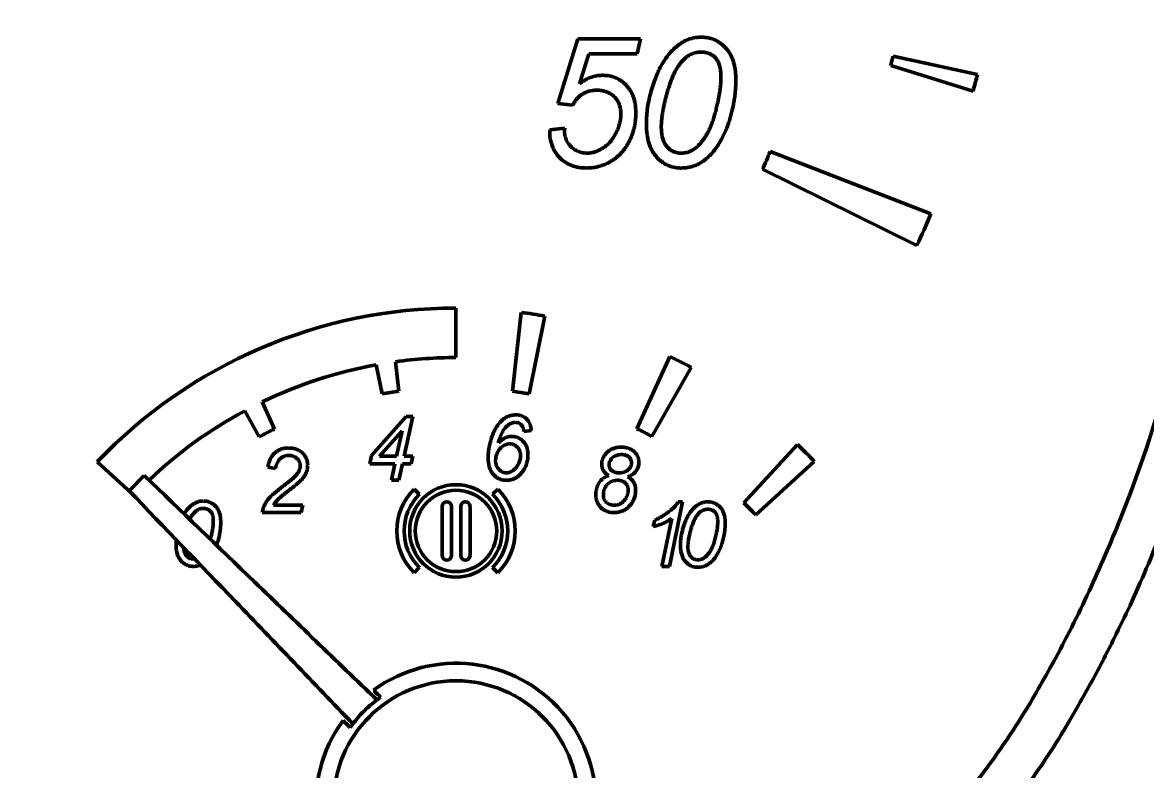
# Model space of a CAD drawing. Extents: x -188 to 653, y 38 to 632.
# Drawn here: x 182.3 to 234.5, y 434.5 to 469.2 of the extents above; entities that cross this region are included whole.
import ezdxf

# ---------------------------------------------------------------- set-up
doc = ezdxf.new("R2010")
doc.units = 0
doc.header["$LTSCALE"] = 5
doc.layers.get('Defpoints').update_dxf_attribs({"linetype": 'CONTINUOUS'})
doc.layers.add('1轮廓实线层', color=7, linetype='CONTINUOUS')
doc.layers.add('2细线层', color=3, linetype='CONTINUOUS')
doc.styles.add('PC_TEXTSTYLE', font='SIMKAI.TTF', dxfattribs={"width": 0.8})
doc.dimstyles.new('TH_GBDIM', dxfattribs={"dimtxt": 3.5, "dimasz": 2.5, "dimexe": 2, "dimexo": 0, "dimgap": 1.5, "dimtad": 1, "dimdec": 1, "dimzin": 0, "dimdsep": 46, "dimtxsty": 'PC_TEXTSTYLE', "dimcen": 2.5, "dimadec": 0, "dimazin": 0, "dimtfac": 0.714286, "dimtdec": 4, "dimtmove": 0, "dimatfit": 3, "dimfxl": 0, "dimtolj": 1, "dimtzin": 0, "dimarcsym": 0})

# ---------------------------------------------------------------- blocks, each defined once
blk = doc.blocks.new('*D14')
at = {"layer": '2细线层', "color": 0, "lineweight": -2}
for p, q in [((47.585, 600.009), (263.413, 600.009)), ((262.913, 597.509), (262.913, 408.009)), ((197.585, 405.509), (263.413, 405.509))]:
    blk.add_line(p, q, dxfattribs=at)
at = {"layer": '2细线层', "color": 0, "lineweight": 50}
for points in [[(262.496, 597.509), (263.33, 597.509), (262.913, 600.009)], [(262.496, 408.009), (263.33, 408.009), (262.913, 405.509)]]:
    blk.add_solid(points, dxfattribs=at)
at = {"layer": 'Defpoints', "color": 0, "lineweight": 50}
for p in [(47.585, 600.009), (197.585, 405.509), (262.913, 405.509)]:
    blk.add_point(p, dxfattribs=at)
at = {"layer": '2细线层', "color": 0, "insert": (259.663, 513.684), "char_height": 3.5, "attachment_point": 5, "rotation": 90}
blk.add_mtext('\\A1;194.5', dxfattribs=at)
blk = doc.blocks.new('*D15')
at = {"layer": '2细线层', "color": 0, "lineweight": -2}
for p, q in [((-154.415, 473.474), (-154.415, 388.119)), ((251.218, 470.851), (251.218, 388.119)), ((-151.915, 388.619), (248.718, 388.619))]:
    blk.add_line(p, q, dxfattribs=at)
at = {"layer": '2细线层', "color": 0, "lineweight": 50}
for points in [[(-151.915, 389.036), (-151.915, 388.203), (-154.415, 388.619)], [(248.718, 389.036), (248.718, 388.203), (251.218, 388.619)]]:
    blk.add_solid(points, dxfattribs=at)
at = {"layer": 'Defpoints', "color": 0, "lineweight": 50}
for p in [(-154.415, 473.474), (251.218, 470.851), (251.218, 388.619)]:
    blk.add_point(p, dxfattribs=at)
at = {"layer": '2细线层', "color": 0, "insert": (48.17, 391.869), "char_height": 3.5, "attachment_point": 5}
blk.add_mtext('\\A1;404', dxfattribs=at)

msp = doc.modelspace()

# ---------------------------------------------------------------- linework, layer by layer
at = {"layer": '1轮廓实线层', "lineweight": 50}
for p, q in [((207.175, 465.463), (208.102, 468.463)), ((208.102, 468.463), (211.002, 468.463)), ((211.002, 468.463), (210.859, 467.771)), ((208.609, 467.771), (208.178, 466.375)), ((210.859, 467.771), (208.609, 467.771)), ((226.656, 466.814), (222.743, 467.657)), ((222.629, 467.221), (226.454, 466.04)), ((207.873, 465.386), (207.175, 465.463)), ((206.794, 464.232), (207.491, 464.309)), ((224.493, 460.33), (217.034, 463.23)), ((216.671, 462.405), (223.849, 458.865)), ((202.439, 453.659), (202.439, 455.96)), ((205.474, 455.758), (205.058, 452.101)), ((205.831, 451.979), (206.565, 455.586)), ((198.739, 453.326), (199.014, 451.974)), ((199.788, 452.097), (199.631, 453.468)), ((212.371, 453.704), (210.845, 450.355)), ((211.542, 450), (213.355, 453.204)), ((192.627, 451.186), (193.306, 449.985)), ((194.004, 450.341), (193.431, 451.597)), ((198.515, 449.112), (200.13, 450.921)), ((200.435, 450.921), (200.033, 449.075)), ((200.13, 450.921), (200.435, 450.921)), ((199.938, 450.26), (198.88, 449.075)), ((199.68, 449.075), (199.938, 450.26)), ((205.935, 450.267), (205.594, 450.229)), ((218.295, 449.62), (215.809, 446.906)), ((198.438, 448.729), (198.515, 449.112)), ((198.88, 449.075), (199.68, 449.075)), ((200.033, 449.075), (200.438, 449.075)), ((200.438, 449.075), (200.361, 448.729)), ((185.778, 448.816), (187.371, 447.357)), ((194.052, 448.515), (193.706, 448.567)), ((199.605, 448.729), (198.438, 448.729)), ((199.438, 447.96), (199.605, 448.729)), ((199.958, 448.729), (199.79, 447.96)), ((200.361, 448.729), (199.958, 448.729)), ((216.363, 446.353), (219.077, 448.84)), ((187.256, 447.477), (187.964, 448.183)), ((199.79, 447.96), (199.438, 447.96)), ((200.737, 447.31), (200.494, 447.553)), ((204.383, 447.553), (204.14, 447.31)), ((193.962, 446.806), (195.321, 446.806)), ((195.321, 446.806), (195.249, 446.46)), ((201.8, 446.748), (201.8, 444.468)), ((202.229, 444.468), (202.229, 446.748)), ((202.662, 446.748), (202.662, 444.468)), ((203.091, 444.468), (203.091, 446.748)), ((212.965, 446.96), (212.348, 443.96)), ((212.758, 446.96), (212.965, 446.96)), ((195.249, 446.46), (193.437, 446.46)), ((211.602, 445.806), (211.67, 446.114)), ((211.996, 443.96), (212.458, 446.189)), ((200.494, 443.664), (200.737, 443.907)), ((204.14, 443.907), (204.383, 443.664)), ((212.348, 443.96), (211.996, 443.96))]:
    msp.add_line(p, q, dxfattribs=at)
for centre, radius in [((202.439, 445.608), 2.148), ((202.439, 445.608), 1.891), ((202.439, 432.96), 5.685)]:
    msp.add_circle(centre, radius, dxfattribs=at)
for centre, radius, start, end in [((182.439, 477.96), 41.6, 345.0395, 345.6605), ((182.439, 477.96), 45.6, 344.8474, 345.8526), ((182.439, 477.96), 37.6, 335.5629, 336.9371), ((182.439, 477.96), 45.6, 335.2448, 337.2552), ((202.439, 432.96), 23, 89.9985, 136.4162), ((202.439, 432.959), 23, 79.6647, 82.4151), ((202.439, 432.959), 20.7, 100.2946, 115.7941), ((202.439, 432.959), 20.7, 89.9976, 97.7941), ((202.439, 432.959), 23, 61.6647, 64.4151), ((202.439, 432.959), 19.32, 97.8865, 100.2084), ((202.439, 432.959), 19.32, 79.8865, 82.2084), ((202.439, 432.959), 20.7, 118.2946, 133.5189), ((202.439, 432.959), 19.32, 115.8865, 118.2084), ((202.439, 432.959), 19.32, 61.8865, 64.2084), ((202.439, 432.959), 23, 43.6647, 46.4151), ((202.439, 445.608), 2.75, 135, 225), ((202.439, 445.608), 2.75, 315, 45), ((202.439, 445.608), 2.406, 135, 225), ((202.439, 445.608), 2.406, 315, 45), ((202.015, 446.748), 0.215, 0, 180), ((202.877, 446.748), 0.215, 0, 180), ((202.439, 432.959), 19.32, 43.8865, 46.2084), ((202.015, 444.468), 0.215, 180, 0), ((202.877, 444.468), 0.215, 180, 0), ((202.439, 432.96), 6.5, 143.7702, 126.0705), ((202.439, 432.96), 6.045, 125.3991, 144.4416)]:
    msp.add_arc(centre, radius, start, end, dxfattribs=at)
for points, knots in [([(234.287, 497.246), (234.484, 496.777), (234.844, 495.92), (235.321, 494.748), (235.82, 493.469), (236.356, 491.957), (237.135, 489.554), (237.989, 486.494), (239.063, 481.573), (239.889, 475.328), (240.025, 467.766), (239.315, 460.227), (238.016, 454.04), (236.562, 449.195), (235.477, 446.212), (234.514, 443.868), (233.777, 442.199), (232.955, 440.502), (232.375, 439.38), (232.052, 438.757)], [0, 0, 0, 0, 0.0251574, 0.0460629, 0.0627193, 0.093142, 0.125539, 0.1879068, 0.250418, 0.3749883, 0.4993474, 0.6243661, 0.7494026, 0.8118599, 0.8748761, 0.906566, 0.9374082, 0.9652532, 1, 1, 1, 1]), ([(230.293, 439.709), (230.579, 440.255), (230.864, 440.801), (231.414, 441.901), (231.678, 442.456), (232.449, 444.127), (232.932, 445.252), (234.281, 448.668), (235.05, 450.994), (236.01, 454.558), (236.297, 455.76), (236.799, 458.164), (237.014, 459.368), (237.562, 462.987), (237.792, 465.409), (237.978, 470.273), (237.936, 472.714), (237.66, 476.391), (237.533, 477.621), (237.21, 480.056), (237.015, 481.265), (236.331, 484.866), (235.743, 487.232), (234.66, 490.728), (234.27, 491.886), (233.411, 494.18), (232.932, 495.315), (232.453, 496.449)], [0, 0, 0, 0, 0.03125, 0.03125, 0.0625, 0.0625, 0.125, 0.125, 0.25, 0.25, 0.3125, 0.3125, 0.375, 0.375, 0.5, 0.5, 0.625, 0.625, 0.6875, 0.6875, 0.75, 0.75, 0.875, 0.875, 0.9375, 0.9375, 1, 1, 1, 1]), ([(211.282, 464.517), (211.285, 464.644), (211.291, 464.898), (211.335, 465.281), (211.405, 465.667), (211.489, 465.987), (211.565, 466.239), (211.626, 466.418), (211.685, 466.59), (211.749, 466.75), (211.813, 466.901), (211.879, 467.043), (211.946, 467.174), (212.036, 467.333), (212.152, 467.514), (212.294, 467.712), (212.441, 467.882), (212.59, 468.027), (212.739, 468.151), (212.887, 468.257), (213.033, 468.346), (213.18, 468.419), (213.331, 468.474), (213.489, 468.511), (213.654, 468.537), (213.767, 468.539), (213.824, 468.54)], [0, 0, 0, 0, 0.072796, 0.146675, 0.221819, 0.298833, 0.336966, 0.37348, 0.408245, 0.441522, 0.472876, 0.502941, 0.53124, 0.558022, 0.608376, 0.654982, 0.698039, 0.737723, 0.774948, 0.809874, 0.842508, 0.873595, 0.904058, 0.934975, 0.966948, 1, 1, 1, 1]), ([(213.824, 468.54), (213.88, 468.538), (213.991, 468.535), (214.154, 468.512), (214.309, 468.472), (214.458, 468.417), (214.598, 468.343), (214.732, 468.257), (214.858, 468.153), (214.977, 468.034), (215.086, 467.901), (215.18, 467.752), (215.26, 467.588), (215.324, 467.411), (215.375, 467.22), (215.41, 467.015), (215.432, 466.796), (215.435, 466.645), (215.436, 466.568)], [0, 0, 0, 0, 0.0587448, 0.1158785, 0.1712751, 0.2263091, 0.2810407, 0.336488, 0.3933676, 0.4520421, 0.5119299, 0.5729679, 0.6359433, 0.7015735, 0.7700881, 0.8424329, 0.919078, 1, 1, 1, 1]), ([(213.829, 467.848), (213.78, 467.846), (213.682, 467.844), (213.539, 467.814), (213.4, 467.77), (213.266, 467.705), (213.134, 467.62), (213.009, 467.507), (212.886, 467.371), (212.811, 467.266), (212.773, 467.211)], [0, 0, 0, 0, 0.113865, 0.2268, 0.338478, 0.453092, 0.572233, 0.701614, 0.843457, 1, 1, 1, 1]), ([(214.744, 466.69), (214.743, 466.74), (214.742, 466.835), (214.73, 466.973), (214.709, 467.1), (214.684, 467.217), (214.647, 467.322), (214.605, 467.418), (214.553, 467.503), (214.493, 467.577), (214.428, 467.641), (214.357, 467.696), (214.281, 467.744), (214.201, 467.782), (214.115, 467.811), (214.024, 467.833), (213.928, 467.844), (213.862, 467.847), (213.829, 467.848)], [0, 0, 0, 0, 0.088053, 0.170664, 0.246787, 0.31797, 0.38383, 0.445961, 0.504754, 0.56075, 0.614899, 0.66844, 0.72086, 0.773997, 0.827634, 0.882833, 0.940531, 1, 1, 1, 1]), ([(212.773, 467.211), (212.744, 467.168), (212.686, 467.078), (212.607, 466.931), (212.529, 466.769), (212.455, 466.592), (212.383, 466.4), (212.315, 466.192), (212.247, 465.969), (212.207, 465.814), (212.186, 465.735)], [0, 0, 0, 0, 0.097178, 0.201004, 0.313872, 0.434053, 0.562776, 0.699272, 0.845597, 1, 1, 1, 1]), ([(208.178, 466.375), (208.219, 466.407), (208.301, 466.469), (208.43, 466.549), (208.56, 466.618), (208.692, 466.674), (208.826, 466.717), (208.962, 466.749), (209.099, 466.767), (209.192, 466.77), (209.238, 466.771)], [0, 0, 0, 0, 0.135687, 0.267246, 0.394503, 0.517791, 0.639394, 0.760226, 0.880047, 1, 1, 1, 1]), ([(209.238, 466.771), (209.293, 466.77), (209.402, 466.767), (209.561, 466.745), (209.712, 466.707), (209.857, 466.658), (209.993, 466.59), (210.122, 466.51), (210.242, 466.412), (210.356, 466.304), (210.457, 466.181), (210.547, 466.048), (210.623, 465.903), (210.684, 465.747), (210.733, 465.581), (210.765, 465.405), (210.787, 465.217), (210.789, 465.088), (210.791, 465.022)], [0, 0, 0, 0, 0.063068, 0.123894, 0.182696, 0.240745, 0.297715, 0.355356, 0.413827, 0.473563, 0.534185, 0.594716, 0.656597, 0.719932, 0.785096, 0.85342, 0.924614, 1, 1, 1, 1]), ([(213.709, 463.525), (213.751, 463.57), (213.838, 463.662), (213.953, 463.816), (214.064, 463.984), (214.164, 464.168), (214.257, 464.366), (214.342, 464.58), (214.419, 464.809), (214.485, 465.048), (214.545, 465.289), (214.598, 465.524), (214.643, 465.746), (214.679, 465.957), (214.709, 466.157), (214.729, 466.345), (214.742, 466.522), (214.743, 466.635), (214.744, 466.69)], [0, 0, 0, 0, 0.054883, 0.111449, 0.170256, 0.232038, 0.296168, 0.364001, 0.434967, 0.50926, 0.583691, 0.654449, 0.72123, 0.784426, 0.843445, 0.899342, 0.951495, 1, 1, 1, 1]), ([(215.436, 466.568), (215.435, 466.486), (215.434, 466.322), (215.417, 466.076), (215.393, 465.83), (215.358, 465.585), (215.313, 465.341), (215.257, 465.098), (215.193, 464.855), (215.142, 464.695), (215.116, 464.615)], [0, 0, 0, 0, 0.123994, 0.24761, 0.371568, 0.496174, 0.621067, 0.746351, 0.872797, 1, 1, 1, 1]), ([(208.974, 466.079), (208.919, 466.076), (208.808, 466.072), (208.644, 466.041), (208.486, 465.987), (208.333, 465.916), (208.19, 465.822), (208.064, 465.7), (207.956, 465.554), (207.901, 465.443), (207.873, 465.386)], [0, 0, 0, 0, 0.121352, 0.240109, 0.361329, 0.4837, 0.607415, 0.731879, 0.86204, 1, 1, 1, 1]), ([(210.098, 464.975), (210.097, 465.016), (210.096, 465.096), (210.081, 465.212), (210.057, 465.322), (210.024, 465.426), (209.978, 465.523), (209.926, 465.616), (209.861, 465.7), (209.789, 465.779), (209.709, 465.849), (209.622, 465.911), (209.529, 465.963), (209.43, 466.005), (209.325, 466.039), (209.213, 466.061), (209.096, 466.076), (209.015, 466.078), (208.974, 466.079)], [0, 0, 0, 0, 0.069132, 0.134653, 0.197753, 0.259006, 0.319314, 0.378789, 0.438251, 0.49816, 0.55862, 0.618375, 0.678104, 0.738485, 0.800381, 0.864002, 0.930868, 1, 1, 1, 1]), ([(212.186, 465.735), (212.169, 465.667), (212.137, 465.534), (212.093, 465.34), (212.058, 465.155), (212.027, 464.981), (212.004, 464.817), (211.987, 464.663), (211.977, 464.519), (211.975, 464.427), (211.974, 464.383)], [0, 0, 0, 0, 0.153229, 0.298639, 0.435254, 0.564181, 0.685373, 0.798198, 0.902704, 1, 1, 1, 1]), ([(210.791, 465.022), (210.79, 464.963), (210.788, 464.846), (210.773, 464.673), (210.749, 464.503), (210.717, 464.337), (210.673, 464.175), (210.622, 464.015), (210.559, 463.86), (210.488, 463.708), (210.409, 463.563), (210.323, 463.426), (210.229, 463.297), (210.127, 463.177), (210.02, 463.065), (209.903, 462.963), (209.781, 462.869), (209.651, 462.784), (209.517, 462.709), (209.38, 462.643), (209.241, 462.588), (209.099, 462.542), (208.953, 462.507), (208.806, 462.482), (208.656, 462.466), (208.554, 462.464), (208.503, 462.463)], [0, 0, 0, 0, 0.0461575, 0.0915129, 0.136213, 0.1803497, 0.2242043, 0.2677794, 0.3117271, 0.355397, 0.398659, 0.4409805, 0.4825421, 0.5232945, 0.5639162, 0.6041627, 0.6444667, 0.685035, 0.7253695, 0.7646798, 0.8038482, 0.8427592, 0.8818143, 0.9206708, 0.9601175, 1, 1, 1, 1]), ([(208.535, 463.156), (208.595, 463.158), (208.718, 463.164), (208.901, 463.212), (209.085, 463.286), (209.269, 463.389), (209.447, 463.52), (209.607, 463.681), (209.75, 463.868), (209.871, 464.078), (209.971, 464.3), (210.044, 464.526), (210.09, 464.751), (210.095, 464.901), (210.098, 464.975)], [0, 0, 0, 0, 0.068621, 0.139517, 0.214206, 0.294641, 0.378732, 0.464183, 0.552655, 0.646042, 0.739942, 0.829066, 0.915459, 1, 1, 1, 1]), ([(206.791, 464.113), (206.791, 464.13), (206.792, 464.17), (206.793, 464.209), (206.794, 464.232)], [0, 0, 0, 0, 0.414069, 1, 1, 1, 1]), ([(207.491, 464.309), (207.49, 464.288), (207.488, 464.251), (207.486, 464.201), (207.482, 464.165), (207.483, 464.146), (207.483, 464.139)], [0, 0, 0, 0, 0.373311, 0.661979, 0.873418, 1, 1, 1, 1]), ([(212.889, 462.463), (212.834, 462.465), (212.725, 462.468), (212.565, 462.493), (212.411, 462.534), (212.264, 462.591), (212.124, 462.667), (211.99, 462.758), (211.864, 462.866), (211.744, 462.988), (211.634, 463.127), (211.541, 463.282), (211.459, 463.451), (211.395, 463.636), (211.343, 463.835), (211.308, 464.05), (211.286, 464.279), (211.283, 464.436), (211.282, 464.517)], [0, 0, 0, 0, 0.056673, 0.11143, 0.165353, 0.219124, 0.273071, 0.327675, 0.38413, 0.442716, 0.503186, 0.564664, 0.628321, 0.694867, 0.764802, 0.838837, 0.917114, 1, 1, 1, 1]), ([(211.974, 464.383), (211.975, 464.34), (211.975, 464.257), (211.986, 464.137), (211.999, 464.024), (212.02, 463.918), (212.046, 463.818), (212.079, 463.726), (212.115, 463.64), (212.146, 463.588), (212.162, 463.563)], [0, 0, 0, 0, 0.1496076, 0.2911726, 0.4248964, 0.5513728, 0.6725421, 0.7863557, 0.8956805, 1, 1, 1, 1]), ([(215.116, 464.615), (215.085, 464.522), (215.023, 464.34), (214.913, 464.081), (214.796, 463.839), (214.67, 463.615), (214.534, 463.408), (214.389, 463.22), (214.234, 463.048), (214.122, 462.947), (214.067, 462.897)], [0, 0, 0, 0, 0.144606, 0.282107, 0.414027, 0.540032, 0.660947, 0.777882, 0.890226, 1, 1, 1, 1]), ([(208.503, 462.463), (208.419, 462.466), (208.255, 462.471), (208.016, 462.514), (207.792, 462.585), (207.586, 462.685), (207.398, 462.809), (207.235, 462.956), (207.095, 463.124), (206.985, 463.313), (206.9, 463.511), (206.837, 463.711), (206.797, 463.912), (206.793, 464.047), (206.791, 464.113)], [0, 0, 0, 0, 0.094547, 0.184911, 0.27261, 0.358862, 0.442912, 0.52509, 0.605931, 0.688344, 0.770063, 0.848626, 0.924893, 1, 1, 1, 1]), ([(207.483, 464.139), (207.484, 464.098), (207.487, 464.017), (207.517, 463.896), (207.562, 463.774), (207.624, 463.654), (207.701, 463.54), (207.792, 463.439), (207.896, 463.352), (208.013, 463.282), (208.137, 463.225), (208.267, 463.186), (208.399, 463.16), (208.489, 463.157), (208.535, 463.156)], [0, 0, 0, 0, 0.075552, 0.152888, 0.233957, 0.319575, 0.406329, 0.49064, 0.575173, 0.660742, 0.746757, 0.831149, 0.914671, 1, 1, 1, 1]), ([(212.162, 463.563), (212.184, 463.531), (212.226, 463.468), (212.302, 463.384), (212.384, 463.312), (212.476, 463.256), (212.574, 463.211), (212.681, 463.178), (212.795, 463.158), (212.874, 463.157), (212.914, 463.156)], [0, 0, 0, 0, 0.129724, 0.253993, 0.375613, 0.494185, 0.613481, 0.736793, 0.864531, 1, 1, 1, 1]), ([(212.914, 463.156), (212.95, 463.157), (213.022, 463.159), (213.128, 463.177), (213.232, 463.205), (213.333, 463.247), (213.431, 463.299), (213.527, 463.363), (213.621, 463.438), (213.679, 463.495), (213.709, 463.525)], [0, 0, 0, 0, 0.120284, 0.237873, 0.357019, 0.477946, 0.600321, 0.728378, 0.860298, 1, 1, 1, 1]), ([(214.067, 462.897), (214.024, 462.862), (213.939, 462.793), (213.802, 462.706), (213.661, 462.631), (213.515, 462.569), (213.365, 462.522), (213.211, 462.489), (213.052, 462.468), (212.944, 462.465), (212.889, 462.463)], [0, 0, 0, 0, 0.12958, 0.255695, 0.379827, 0.502923, 0.624782, 0.747615, 0.872381, 1, 1, 1, 1]), ([(204.092, 449.93), (204.103, 449.96), (204.123, 450.019), (204.156, 450.105), (204.19, 450.187), (204.227, 450.265), (204.265, 450.339), (204.306, 450.408), (204.347, 450.474), (204.405, 450.555), (204.479, 450.646), (204.572, 450.742), (204.668, 450.823), (204.768, 450.888), (204.873, 450.937), (204.984, 450.973), (205.102, 450.994), (205.182, 450.997), (205.223, 450.998)], [0, 0, 0, 0, 0.057148, 0.112299, 0.16538, 0.216746, 0.266657, 0.314878, 0.361315, 0.406466, 0.492427, 0.572358, 0.647252, 0.717545, 0.785981, 0.855537, 0.92608, 1, 1, 1, 1]), ([(205.191, 450.652), (205.163, 450.65), (205.107, 450.647), (205.023, 450.621), (204.939, 450.58), (204.856, 450.524), (204.775, 450.453), (204.701, 450.364), (204.631, 450.261), (204.571, 450.145), (204.517, 450.026), (204.471, 449.911), (204.434, 449.802), (204.416, 449.731), (204.407, 449.697)], [0, 0, 0, 0, 0.062676, 0.128115, 0.197982, 0.274152, 0.355774, 0.442668, 0.536523, 0.637793, 0.739301, 0.833348, 0.919908, 1, 1, 1, 1]), ([(205.594, 450.229), (205.592, 450.247), (205.587, 450.282), (205.576, 450.332), (205.563, 450.378), (205.546, 450.421), (205.529, 450.46), (205.507, 450.494), (205.483, 450.525), (205.449, 450.561), (205.401, 450.598), (205.336, 450.629), (205.266, 450.649), (205.216, 450.651), (205.191, 450.652)], [0, 0, 0, 0, 0.084331, 0.162965, 0.23711, 0.307441, 0.372884, 0.434814, 0.494825, 0.552452, 0.66338, 0.772696, 0.882973, 1, 1, 1, 1]), ([(205.223, 450.998), (205.248, 450.997), (205.296, 450.996), (205.367, 450.987), (205.434, 450.973), (205.498, 450.952), (205.558, 450.925), (205.615, 450.892), (205.669, 450.854), (205.718, 450.809), (205.763, 450.759), (205.803, 450.704), (205.839, 450.644), (205.868, 450.578), (205.893, 450.507), (205.913, 450.432), (205.927, 450.351), (205.932, 450.296), (205.935, 450.267)], [0, 0, 0, 0, 0.064936, 0.127158, 0.187064, 0.245948, 0.303096, 0.36028, 0.418106, 0.47637, 0.535379, 0.594989, 0.656235, 0.719275, 0.784672, 0.852869, 0.924678, 1, 1, 1, 1]), ([(203.935, 449.003), (203.935, 449.04), (203.936, 449.116), (203.944, 449.229), (203.956, 449.344), (203.974, 449.459), (203.996, 449.576), (204.023, 449.694), (204.055, 449.812), (204.08, 449.89), (204.092, 449.93)], [0, 0, 0, 0, 0.119012, 0.239511, 0.361773, 0.485325, 0.610246, 0.738202, 0.868173, 1, 1, 1, 1]), ([(204.933, 449.652), (204.913, 449.651), (204.874, 449.65), (204.815, 449.639), (204.757, 449.621), (204.7, 449.597), (204.645, 449.565), (204.59, 449.527), (204.537, 449.481), (204.486, 449.43), (204.438, 449.373), (204.395, 449.311), (204.36, 449.246), (204.332, 449.176), (204.309, 449.103), (204.293, 449.025), (204.283, 448.944), (204.282, 448.888), (204.281, 448.86)], [0, 0, 0, 0, 0.052553, 0.104733, 0.15787, 0.211999, 0.268256, 0.326467, 0.387732, 0.452924, 0.519138, 0.584687, 0.649642, 0.715671, 0.783377, 0.85321, 0.925242, 1, 1, 1, 1]), ([(204.407, 449.697), (204.432, 449.721), (204.481, 449.768), (204.557, 449.829), (204.632, 449.881), (204.708, 449.923), (204.784, 449.957), (204.86, 449.981), (204.935, 449.995), (204.985, 449.997), (205.01, 449.998)], [0, 0, 0, 0, 0.150087, 0.291708, 0.423624, 0.548943, 0.668473, 0.782318, 0.891966, 1, 1, 1, 1]), ([(205.435, 449.094), (205.435, 449.115), (205.434, 449.155), (205.427, 449.214), (205.416, 449.269), (205.399, 449.322), (205.378, 449.371), (205.353, 449.417), (205.323, 449.46), (205.288, 449.5), (205.251, 449.535), (205.211, 449.566), (205.17, 449.593), (205.127, 449.615), (205.081, 449.631), (205.033, 449.643), (204.984, 449.65), (204.95, 449.651), (204.933, 449.652)], [0, 0, 0, 0, 0.073792, 0.1436781, 0.2109297, 0.2761422, 0.3399687, 0.4021315, 0.4642984, 0.5267286, 0.5890108, 0.6481571, 0.7067419, 0.7643697, 0.8221086, 0.8797542, 0.9390822, 1, 1, 1, 1]), ([(205.01, 449.998), (205.037, 449.997), (205.091, 449.996), (205.169, 449.985), (205.245, 449.967), (205.316, 449.941), (205.384, 449.908), (205.447, 449.868), (205.508, 449.821), (205.564, 449.766), (205.615, 449.706), (205.66, 449.64), (205.697, 449.569), (205.728, 449.493), (205.752, 449.412), (205.769, 449.326), (205.779, 449.235), (205.78, 449.172), (205.781, 449.14)], [0, 0, 0, 0, 0.0631208, 0.1239733, 0.1831275, 0.2417963, 0.2990312, 0.3571754, 0.4159797, 0.4766429, 0.5378512, 0.5989382, 0.6603341, 0.7233612, 0.7882024, 0.8557667, 0.9262236, 1, 1, 1, 1]), ([(193.706, 448.567), (193.711, 448.6), (193.721, 448.667), (193.744, 448.762), (193.774, 448.853), (193.81, 448.937), (193.852, 449.017), (193.901, 449.091), (193.956, 449.159), (194.017, 449.222), (194.084, 449.277), (194.155, 449.326), (194.231, 449.368), (194.31, 449.402), (194.393, 449.428), (194.48, 449.446), (194.571, 449.458), (194.633, 449.459), (194.664, 449.46)], [0, 0, 0, 0, 0.0708343, 0.138824, 0.2040573, 0.2677872, 0.32956, 0.3908111, 0.4514136, 0.5119974, 0.5722234, 0.6317488, 0.6911302, 0.7503819, 0.8101002, 0.8713612, 0.9346567, 1, 1, 1, 1]), ([(194.675, 449.114), (194.657, 449.113), (194.621, 449.112), (194.569, 449.105), (194.517, 449.095), (194.468, 449.079), (194.42, 449.058), (194.374, 449.034), (194.33, 449.005), (194.288, 448.972), (194.247, 448.933), (194.21, 448.89), (194.176, 448.84), (194.145, 448.786), (194.118, 448.726), (194.092, 448.661), (194.07, 448.59), (194.058, 448.54), (194.052, 448.515)], [0, 0, 0, 0, 0.0580017, 0.1138414, 0.1691668, 0.2239435, 0.2787091, 0.3333969, 0.3895624, 0.4466445, 0.5047439, 0.5657307, 0.6284352, 0.6951742, 0.7646868, 0.8384748, 0.9172204, 1, 1, 1, 1]), ([(194.664, 449.46), (194.706, 449.459), (194.789, 449.456), (194.91, 449.435), (195.025, 449.402), (195.132, 449.354), (195.231, 449.295), (195.318, 449.225), (195.391, 449.143), (195.449, 449.051), (195.495, 448.953), (195.528, 448.853), (195.548, 448.751), (195.551, 448.682), (195.552, 448.647)], [0, 0, 0, 0, 0.093775, 0.184242, 0.272146, 0.359805, 0.44523, 0.526996, 0.607543, 0.688567, 0.768957, 0.846801, 0.923587, 1, 1, 1, 1]), ([(195.206, 448.632), (195.206, 448.649), (195.205, 448.681), (195.197, 448.729), (195.185, 448.775), (195.169, 448.819), (195.147, 448.861), (195.12, 448.901), (195.088, 448.939), (195.053, 448.974), (195.013, 449.007), (194.972, 449.036), (194.928, 449.06), (194.882, 449.08), (194.833, 449.095), (194.783, 449.105), (194.73, 449.112), (194.694, 449.113), (194.675, 449.114)], [0, 0, 0, 0, 0.0618457, 0.1220406, 0.1812422, 0.240141, 0.2987695, 0.3585244, 0.4200619, 0.4839833, 0.548703, 0.6115951, 0.6743019, 0.7367185, 0.7998582, 0.8645736, 0.9313817, 1, 1, 1, 1]), ([(204.783, 448.306), (204.806, 448.307), (204.854, 448.309), (204.925, 448.33), (204.999, 448.36), (205.073, 448.402), (205.146, 448.457), (205.215, 448.526), (205.275, 448.607), (205.331, 448.698), (205.376, 448.796), (205.41, 448.895), (205.431, 448.995), (205.434, 449.061), (205.435, 449.094)], [0, 0, 0, 0, 0.062075, 0.127682, 0.198087, 0.275392, 0.35756, 0.442735, 0.533295, 0.630038, 0.727952, 0.821652, 0.911611, 1, 1, 1, 1]), ([(205.781, 449.14), (205.78, 449.099), (205.779, 449.017), (205.762, 448.897), (205.737, 448.781), (205.703, 448.669), (205.656, 448.563), (205.601, 448.46), (205.535, 448.362), (205.484, 448.301), (205.458, 448.271)], [0, 0, 0, 0, 0.131174, 0.258883, 0.383336, 0.505499, 0.627474, 0.749873, 0.873513, 1, 1, 1, 1]), ([(209.206, 448.707), (209.206, 448.729), (209.207, 448.772), (209.217, 448.836), (209.232, 448.9), (209.254, 448.961), (209.281, 449.022), (209.314, 449.081), (209.354, 449.139), (209.384, 449.176), (209.399, 449.195)], [0, 0, 0, 0, 0.122212, 0.242118, 0.363009, 0.485216, 0.608037, 0.733905, 0.865312, 1, 1, 1, 1]), ([(209.399, 449.195), (209.421, 449.219), (209.464, 449.267), (209.538, 449.329), (209.618, 449.382), (209.703, 449.424), (209.794, 449.458), (209.891, 449.481), (209.993, 449.496), (210.063, 449.497), (210.099, 449.498)], [0, 0, 0, 0, 0.1239312, 0.2455584, 0.3653516, 0.4856089, 0.6080279, 0.7334785, 0.8635082, 1, 1, 1, 1]), ([(210.125, 449.152), (210.098, 449.151), (210.045, 449.15), (209.967, 449.136), (209.893, 449.117), (209.823, 449.087), (209.759, 449.052), (209.703, 449.009), (209.655, 448.961), (209.618, 448.906), (209.588, 448.85), (209.568, 448.793), (209.554, 448.737), (209.553, 448.7), (209.552, 448.682)], [0, 0, 0, 0, 0.097885, 0.192508, 0.285601, 0.378134, 0.467624, 0.551955, 0.633463, 0.713604, 0.790933, 0.863853, 0.932693, 1, 1, 1, 1]), ([(210.099, 449.498), (210.131, 449.498), (210.193, 449.497), (210.283, 449.486), (210.367, 449.47), (210.447, 449.448), (210.521, 449.418), (210.591, 449.383), (210.655, 449.341), (210.713, 449.292), (210.765, 449.239), (210.811, 449.183), (210.85, 449.123), (210.882, 449.061), (210.907, 448.996), (210.924, 448.928), (210.934, 448.857), (210.936, 448.808), (210.936, 448.784)], [0, 0, 0, 0, 0.076971, 0.149991, 0.219415, 0.286164, 0.350632, 0.413566, 0.475417, 0.53695, 0.59755, 0.65603, 0.713022, 0.769424, 0.825672, 0.882476, 0.940525, 1, 1, 1, 1]), ([(210.59, 448.775), (210.59, 448.788), (210.589, 448.815), (210.583, 448.854), (210.574, 448.891), (210.56, 448.926), (210.542, 448.96), (210.521, 448.991), (210.496, 449.021), (210.456, 449.057), (210.398, 449.097), (210.317, 449.129), (210.224, 449.149), (210.159, 449.151), (210.125, 449.152)], [0, 0, 0, 0, 0.060694, 0.119336, 0.175569, 0.231205, 0.286648, 0.34254, 0.400087, 0.45941, 0.58134, 0.708511, 0.847206, 1, 1, 1, 1]), ([(195.158, 448.412), (195.165, 448.429), (195.18, 448.463), (195.195, 448.518), (195.204, 448.574), (195.206, 448.613), (195.206, 448.632)], [0, 0, 0, 0, 0.24526, 0.491995, 0.743436, 1, 1, 1, 1]), ([(195.552, 448.647), (195.551, 448.622), (195.55, 448.572), (195.54, 448.497), (195.523, 448.423), (195.5, 448.349), (195.47, 448.277), (195.433, 448.204), (195.39, 448.133), (195.356, 448.088), (195.34, 448.064)], [0, 0, 0, 0, 0.119031, 0.238895, 0.358879, 0.479511, 0.604039, 0.732078, 0.863557, 1, 1, 1, 1]), ([(204.781, 447.96), (204.751, 447.96), (204.693, 447.962), (204.608, 447.975), (204.526, 447.996), (204.448, 448.026), (204.374, 448.064), (204.304, 448.112), (204.237, 448.166), (204.175, 448.23), (204.119, 448.301), (204.069, 448.38), (204.027, 448.467), (203.994, 448.56), (203.967, 448.661), (203.948, 448.768), (203.937, 448.883), (203.936, 448.962), (203.935, 449.003)], [0, 0, 0, 0, 0.058929, 0.115626, 0.171094, 0.226119, 0.281083, 0.336679, 0.393458, 0.45252, 0.512833, 0.573964, 0.637113, 0.70266, 0.770962, 0.843283, 0.919227, 1, 1, 1, 1]), ([(204.281, 448.86), (204.282, 448.841), (204.282, 448.803), (204.29, 448.748), (204.302, 448.695), (204.319, 448.644), (204.34, 448.595), (204.367, 448.55), (204.398, 448.506), (204.434, 448.465), (204.473, 448.428), (204.513, 448.396), (204.555, 448.367), (204.599, 448.346), (204.642, 448.327), (204.688, 448.316), (204.735, 448.307), (204.767, 448.306), (204.783, 448.306)], [0, 0, 0, 0, 0.069728, 0.136338, 0.201829, 0.266085, 0.329749, 0.393478, 0.458521, 0.524332, 0.58952, 0.651968, 0.712149, 0.770895, 0.82817, 0.885202, 0.941871, 1, 1, 1, 1]), ([(209.538, 448.177), (209.512, 448.192), (209.461, 448.222), (209.392, 448.277), (209.334, 448.337), (209.287, 448.404), (209.251, 448.476), (209.225, 448.551), (209.209, 448.628), (209.207, 448.68), (209.206, 448.707)], [0, 0, 0, 0, 0.138578, 0.270462, 0.396385, 0.52024, 0.641908, 0.760864, 0.879212, 1, 1, 1, 1]), ([(209.552, 448.682), (209.552, 448.668), (209.553, 448.641), (209.559, 448.601), (209.568, 448.564), (209.583, 448.529), (209.599, 448.495), (209.621, 448.465), (209.647, 448.436), (209.685, 448.399), (209.744, 448.361), (209.825, 448.329), (209.918, 448.309), (209.983, 448.307), (210.018, 448.306)], [0, 0, 0, 0, 0.061622, 0.120299, 0.176566, 0.233066, 0.288131, 0.343829, 0.400736, 0.459441, 0.580448, 0.708523, 0.847114, 1, 1, 1, 1]), ([(210.018, 448.306), (210.038, 448.306), (210.079, 448.308), (210.139, 448.313), (210.195, 448.324), (210.248, 448.339), (210.299, 448.358), (210.346, 448.382), (210.391, 448.408), (210.431, 448.44), (210.468, 448.475), (210.501, 448.512), (210.528, 448.551), (210.551, 448.592), (210.569, 448.635), (210.581, 448.68), (210.589, 448.726), (210.59, 448.758), (210.59, 448.775)], [0, 0, 0, 0, 0.075677, 0.147304, 0.216896, 0.283219, 0.34858, 0.411989, 0.474964, 0.537653, 0.599385, 0.658622, 0.716106, 0.772747, 0.828513, 0.884251, 0.941031, 1, 1, 1, 1]), ([(210.936, 448.784), (210.935, 448.749), (210.932, 448.68), (210.907, 448.579), (210.869, 448.483), (210.823, 448.41), (210.779, 448.354), (210.741, 448.314), (210.7, 448.277), (210.654, 448.241), (210.603, 448.208), (210.549, 448.177), (210.49, 448.148), (210.449, 448.131), (210.428, 448.123)], [0, 0, 0, 0, 0.117661, 0.231991, 0.34632, 0.463477, 0.523508, 0.585035, 0.647588, 0.712468, 0.780174, 0.850266, 0.923851, 1, 1, 1, 1]), ([(198.763, 437.759), (196.874, 439.582), (193.274, 443.057), (189.675, 446.532), (187.964, 448.183)], [0.0037487, 0.0037487, 0.0037487, 0.0037487, 0.5265624, 1, 1, 1, 1]), ([(194.528, 447.776), (194.552, 447.794), (194.598, 447.828), (194.662, 447.88), (194.722, 447.926), (194.775, 447.97), (194.822, 448.009), (194.864, 448.045), (194.9, 448.077), (194.922, 448.098), (194.931, 448.108)], [0, 0, 0, 0, 0.17071, 0.328805, 0.473784, 0.604575, 0.722989, 0.829042, 0.920272, 1, 1, 1, 1]), ([(195.34, 448.064), (195.333, 448.057), (195.32, 448.041), (195.298, 448.016), (195.272, 447.989), (195.241, 447.959), (195.207, 447.928), (195.169, 447.892), (195.127, 447.855), (195.081, 447.815), (195.031, 447.773), (194.977, 447.728), (194.919, 447.68), (194.857, 447.631), (194.791, 447.578), (194.721, 447.523), (194.647, 447.465), (194.597, 447.426), (194.571, 447.406)], [0, 0, 0, 0, 0.028628, 0.061383, 0.098297, 0.140656, 0.186818, 0.237606, 0.293065, 0.353601, 0.417996, 0.487479, 0.561215, 0.639668, 0.723216, 0.810657, 0.903196, 1, 1, 1, 1]), ([(194.931, 448.108), (194.956, 448.133), (195.004, 448.182), (195.065, 448.259), (195.119, 448.334), (195.145, 448.386), (195.158, 448.412)], [0, 0, 0, 0, 0.2778285, 0.5369757, 0.7762979, 1, 1, 1, 1]), ([(205.458, 448.271), (205.435, 448.246), (205.389, 448.198), (205.314, 448.134), (205.234, 448.08), (205.15, 448.036), (205.063, 448.002), (204.973, 447.977), (204.878, 447.962), (204.814, 447.96), (204.781, 447.96)], [0, 0, 0, 0, 0.132601, 0.260656, 0.385045, 0.506663, 0.627668, 0.749167, 0.872489, 1, 1, 1, 1]), ([(208.936, 447.283), (208.937, 447.31), (208.938, 447.364), (208.945, 447.443), (208.957, 447.519), (208.975, 447.592), (208.996, 447.662), (209.024, 447.728), (209.054, 447.793), (209.091, 447.854), (209.132, 447.911), (209.178, 447.964), (209.227, 448.012), (209.281, 448.054), (209.34, 448.092), (209.401, 448.126), (209.468, 448.155), (209.514, 448.169), (209.538, 448.177)], [0, 0, 0, 0, 0.070336, 0.13834, 0.204291, 0.268614, 0.331401, 0.393319, 0.454819, 0.515815, 0.57621, 0.636319, 0.695181, 0.754441, 0.8138, 0.874407, 0.936245, 1, 1, 1, 1]), ([(210.428, 448.123), (210.456, 448.104), (210.51, 448.069), (210.58, 448.009), (210.639, 447.948), (210.669, 447.904), (210.683, 447.883)], [0, 0, 0, 0, 0.285082, 0.545877, 0.781817, 1, 1, 1, 1]), ([(193.437, 446.46), (193.447, 446.502), (193.466, 446.585), (193.505, 446.701), (193.547, 446.807), (193.596, 446.904), (193.653, 446.994), (193.717, 447.08), (193.79, 447.164), (193.859, 447.232), (193.922, 447.29), (193.979, 447.34), (194.047, 447.396), (194.124, 447.46), (194.211, 447.53), (194.308, 447.606), (194.415, 447.689), (194.489, 447.746), (194.528, 447.776)], [0, 0, 0, 0, 0.074728, 0.144155, 0.209055, 0.269772, 0.329257, 0.390128, 0.453407, 0.518695, 0.555247, 0.598869, 0.648871, 0.705704, 0.769204, 0.839328, 0.916349, 1, 1, 1, 1]), ([(209.945, 447.96), (209.922, 447.959), (209.877, 447.958), (209.812, 447.949), (209.749, 447.934), (209.688, 447.913), (209.631, 447.885), (209.575, 447.852), (209.523, 447.812), (209.474, 447.767), (209.429, 447.717), (209.39, 447.663), (209.356, 447.605), (209.33, 447.544), (209.308, 447.479), (209.293, 447.41), (209.284, 447.338), (209.283, 447.289), (209.283, 447.263)], [0, 0, 0, 0, 0.063204, 0.124684, 0.184453, 0.243654, 0.303137, 0.362552, 0.423571, 0.485666, 0.548174, 0.610209, 0.671547, 0.733843, 0.796749, 0.861963, 0.929539, 1, 1, 1, 1]), ([(210.436, 447.516), (210.436, 447.532), (210.435, 447.563), (210.429, 447.609), (210.418, 447.652), (210.404, 447.694), (210.384, 447.732), (210.361, 447.769), (210.333, 447.804), (210.301, 447.836), (210.266, 447.866), (210.228, 447.891), (210.187, 447.912), (210.144, 447.93), (210.098, 447.943), (210.049, 447.953), (209.998, 447.959), (209.963, 447.96), (209.945, 447.96)], [0, 0, 0, 0, 0.063879, 0.125783, 0.185717, 0.244714, 0.302498, 0.360967, 0.420118, 0.481221, 0.542538, 0.603684, 0.665445, 0.727381, 0.792278, 0.858163, 0.927279, 1, 1, 1, 1]), ([(210.29, 447.07), (210.301, 447.087), (210.324, 447.121), (210.355, 447.174), (210.38, 447.229), (210.4, 447.284), (210.417, 447.341), (210.428, 447.398), (210.435, 447.456), (210.436, 447.496), (210.436, 447.516)], [0, 0, 0, 0, 0.1310023, 0.2584818, 0.384717, 0.5082528, 0.6302249, 0.7522491, 0.8752057, 1, 1, 1, 1]), ([(210.683, 447.883), (210.699, 447.854), (210.73, 447.797), (210.76, 447.702), (210.78, 447.601), (210.782, 447.531), (210.783, 447.495)], [0, 0, 0, 0, 0.239021, 0.483151, 0.735319, 1, 1, 1, 1]), ([(197.65, 436.649), (195.832, 438.543), (192.367, 442.152), (188.903, 445.761), (187.256, 447.477)], [0.0021271, 0.0021271, 0.0021271, 0.0021271, 0.5257919, 1, 1, 1, 1]), ([(189.816, 446.395), (189.835, 446.426), (189.877, 446.491), (189.944, 446.584), (190.017, 446.669), (190.092, 446.742), (190.166, 446.804), (190.24, 446.857), (190.314, 446.901), (190.387, 446.937), (190.462, 446.965), (190.541, 446.984), (190.624, 446.997), (190.68, 446.998), (190.709, 446.998)], [0.5662387, 0.5662387, 0.5662387, 0.5662387, 0.6083758, 0.6549815, 0.6980394, 0.7377225, 0.7749482, 0.8098738, 0.8425078, 0.8735952, 0.9040579, 0.934975, 0.9669479, 1, 1, 1, 1]), ([(190.709, 446.998), (190.737, 446.997), (190.792, 446.996), (190.874, 446.984), (190.951, 446.964), (191.026, 446.937), (191.096, 446.9), (191.163, 446.857), (191.226, 446.804), (191.286, 446.745), (191.34, 446.679), (191.387, 446.604), (191.427, 446.522), (191.459, 446.434), (191.484, 446.338), (191.502, 446.236), (191.513, 446.126), (191.514, 446.051), (191.515, 446.012)], [0, 0, 0, 0, 0.058745, 0.115879, 0.171275, 0.226309, 0.281041, 0.336488, 0.393368, 0.452042, 0.51193, 0.572968, 0.635943, 0.701574, 0.770088, 0.842433, 0.919078, 1, 1, 1, 1]), ([(194.571, 447.406), (194.549, 447.389), (194.506, 447.356), (194.444, 447.306), (194.387, 447.259), (194.332, 447.216), (194.284, 447.173), (194.24, 447.133), (194.199, 447.096), (194.153, 447.05), (194.101, 446.996), (194.046, 446.931), (193.999, 446.869), (193.974, 446.826), (193.962, 446.806)], [0, 0, 0, 0, 0.097504, 0.18944, 0.275816, 0.356198, 0.431415, 0.500657, 0.564403, 0.622177, 0.728875, 0.826511, 0.916875, 1, 1, 1, 1]), ([(209.768, 446.46), (209.738, 446.46), (209.68, 446.462), (209.594, 446.473), (209.512, 446.491), (209.435, 446.517), (209.361, 446.55), (209.292, 446.591), (209.227, 446.638), (209.168, 446.694), (209.114, 446.754), (209.066, 446.819), (209.026, 446.887), (208.994, 446.959), (208.967, 447.035), (208.95, 447.115), (208.938, 447.198), (208.937, 447.254), (208.936, 447.283)], [0, 0, 0, 0, 0.068335, 0.133927, 0.197848, 0.259726, 0.320633, 0.381228, 0.442547, 0.504815, 0.566808, 0.627757, 0.687725, 0.748027, 0.808603, 0.870634, 0.933954, 1, 1, 1, 1]), ([(209.283, 447.263), (209.283, 447.244), (209.284, 447.205), (209.297, 447.148), (209.315, 447.092), (209.342, 447.038), (209.375, 446.987), (209.418, 446.942), (209.468, 446.901), (209.525, 446.867), (209.588, 446.84), (209.656, 446.82), (209.729, 446.809), (209.779, 446.807), (209.804, 446.806)], [0, 0, 0, 0, 0.07447, 0.148718, 0.224615, 0.302176, 0.380337, 0.460333, 0.541828, 0.627602, 0.717064, 0.807462, 0.901525, 1, 1, 1, 1]), ([(210.783, 447.495), (210.782, 447.462), (210.78, 447.396), (210.767, 447.299), (210.745, 447.205), (210.715, 447.113), (210.676, 447.024), (210.628, 446.937), (210.571, 446.854), (210.507, 446.774), (210.435, 446.7), (210.357, 446.636), (210.273, 446.581), (210.183, 446.536), (210.087, 446.502), (209.986, 446.478), (209.879, 446.462), (209.806, 446.461), (209.768, 446.46)], [0, 0, 0, 0, 0.061743, 0.122129, 0.181625, 0.241088, 0.301158, 0.361869, 0.423919, 0.487876, 0.551735, 0.614304, 0.675841, 0.737332, 0.799751, 0.864015, 0.930444, 1, 1, 1, 1]), ([(209.804, 446.806), (209.829, 446.807), (209.877, 446.808), (209.947, 446.82), (210.014, 446.842), (210.077, 446.871), (210.136, 446.908), (210.192, 446.954), (210.244, 447.008), (210.274, 447.049), (210.29, 447.07)], [0, 0, 0, 0, 0.127447, 0.250212, 0.370602, 0.490062, 0.610452, 0.734907, 0.863982, 1, 1, 1, 1]), ([(190.711, 446.652), (190.687, 446.651), (190.638, 446.65), (190.566, 446.635), (190.497, 446.613), (190.43, 446.581), (190.364, 446.538), (190.302, 446.482), (190.24, 446.413), (190.203, 446.361), (190.183, 446.334)], [0, 0, 0, 0, 0.113865, 0.2268, 0.338478, 0.453092, 0.572233, 0.701614, 0.843457, 1, 1, 1, 1]), ([(191.169, 446.073), (191.168, 446.098), (191.168, 446.146), (191.162, 446.215), (191.151, 446.278), (191.139, 446.337), (191.12, 446.389), (191.099, 446.437), (191.073, 446.48), (191.043, 446.516), (191.011, 446.549), (190.975, 446.576), (190.938, 446.6), (190.897, 446.619), (190.854, 446.633), (190.809, 446.645), (190.761, 446.65), (190.728, 446.652), (190.711, 446.652)], [0, 0, 0, 0, 0.088053, 0.170664, 0.246787, 0.31797, 0.38383, 0.445961, 0.504754, 0.56075, 0.614899, 0.66844, 0.72086, 0.773997, 0.827634, 0.882833, 0.940531, 1, 1, 1, 1]), ([(211.67, 446.114), (211.716, 446.134), (211.809, 446.176), (211.944, 446.248), (212.079, 446.329), (212.189, 446.403), (212.274, 446.465), (212.335, 446.51), (212.391, 446.553), (212.442, 446.595), (212.49, 446.636), (212.533, 446.675), (212.573, 446.712), (212.596, 446.737), (212.608, 446.749)], [0, 0, 0, 0, 0.131943, 0.266932, 0.404632, 0.545974, 0.615518, 0.681884, 0.74393, 0.802428, 0.857417, 0.908588, 0.955976, 1, 1, 1, 1]), ([(212.608, 446.749), (212.621, 446.764), (212.648, 446.795), (212.686, 446.846), (212.723, 446.901), (212.746, 446.94), (212.758, 446.96)], [0, 0, 0, 0, 0.232396, 0.4764, 0.730985, 1, 1, 1, 1]), ([(212.865, 444.948), (212.867, 445.012), (212.87, 445.139), (212.892, 445.33), (212.927, 445.523), (212.969, 445.683), (213.007, 445.809), (213.037, 445.899), (213.067, 445.985), (213.099, 446.065), (213.131, 446.14), (213.164, 446.211), (213.197, 446.277), (213.242, 446.356), (213.3, 446.447), (213.371, 446.546), (213.445, 446.631), (213.519, 446.703), (213.594, 446.765), (213.668, 446.818), (213.741, 446.863), (213.814, 446.899), (213.89, 446.926), (213.969, 446.945), (214.051, 446.958), (214.108, 446.959), (214.136, 446.96)], [0, 0, 0, 0, 0.072796, 0.146675, 0.221819, 0.298833, 0.336966, 0.37348, 0.408245, 0.441522, 0.472876, 0.502941, 0.53124, 0.558022, 0.608376, 0.654982, 0.698039, 0.737723, 0.774948, 0.809874, 0.842508, 0.873595, 0.904058, 0.934975, 0.966948, 1, 1, 1, 1]), ([(214.139, 446.614), (214.114, 446.613), (214.066, 446.612), (213.994, 446.597), (213.924, 446.575), (213.857, 446.542), (213.791, 446.5), (213.729, 446.443), (213.667, 446.375), (213.63, 446.323), (213.611, 446.295)], [0, 0, 0, 0, 0.113865, 0.2268, 0.338478, 0.453092, 0.572233, 0.701614, 0.843457, 1, 1, 1, 1]), ([(214.136, 446.96), (214.165, 446.959), (214.22, 446.957), (214.301, 446.946), (214.379, 446.926), (214.453, 446.898), (214.523, 446.861), (214.591, 446.818), (214.654, 446.766), (214.713, 446.707), (214.767, 446.64), (214.814, 446.566), (214.854, 446.484), (214.886, 446.395), (214.912, 446.3), (214.929, 446.197), (214.94, 446.088), (214.942, 446.012), (214.942, 445.974)], [0, 0, 0, 0, 0.058745, 0.115879, 0.171275, 0.226309, 0.281041, 0.336488, 0.393368, 0.452042, 0.51193, 0.572968, 0.635943, 0.701574, 0.770088, 0.842433, 0.919078, 1, 1, 1, 1]), ([(214.596, 446.035), (214.596, 446.06), (214.595, 446.107), (214.59, 446.176), (214.579, 446.24), (214.567, 446.298), (214.548, 446.351), (214.527, 446.399), (214.501, 446.441), (214.471, 446.478), (214.438, 446.51), (214.403, 446.538), (214.365, 446.562), (214.325, 446.581), (214.282, 446.595), (214.236, 446.606), (214.188, 446.612), (214.156, 446.613), (214.139, 446.614)], [0, 0, 0, 0, 0.088053, 0.170664, 0.246787, 0.31797, 0.38383, 0.445961, 0.504754, 0.56075, 0.614899, 0.66844, 0.72086, 0.773997, 0.827634, 0.882833, 0.940531, 1, 1, 1, 1]), ([(190.183, 446.334), (190.169, 446.312), (190.14, 446.267), (190.105, 446.203), (190.085, 446.161), (190.077, 446.144)], [0, 0, 0, 0, 0.0971778, 0.201004, 0.273102, 0.273102, 0.273102, 0.273102]), ([(191.031, 445.223), (191.034, 445.232), (191.047, 445.283), (191.069, 445.373), (191.096, 445.49), (191.118, 445.601), (191.136, 445.707), (191.151, 445.806), (191.161, 445.901), (191.168, 445.989), (191.168, 446.046), (191.169, 446.073)], [0.4910272, 0.4910272, 0.4910272, 0.4910272, 0.5092598, 0.583691, 0.6544494, 0.7212297, 0.784426, 0.8434448, 0.8993421, 0.9514952, 1, 1, 1, 1]), ([(191.515, 446.012), (191.514, 445.971), (191.514, 445.889), (191.505, 445.766), (191.494, 445.643), (191.476, 445.521), (191.453, 445.399), (191.425, 445.277), (191.393, 445.156), (191.368, 445.076), (191.355, 445.036)], [0, 0, 0, 0, 0.123994, 0.24761, 0.371568, 0.496174, 0.621067, 0.746351, 0.872797, 1, 1, 1, 1]), ([(212.458, 446.189), (212.431, 446.17), (212.377, 446.129), (212.289, 446.074), (212.194, 446.021), (212.09, 445.973), (211.98, 445.925), (211.86, 445.883), (211.734, 445.841), (211.647, 445.818), (211.602, 445.806)], [0, 0, 0, 0, 0.1047949, 0.2146535, 0.3294777, 0.4507811, 0.578007, 0.7121303, 0.8526519, 1, 1, 1, 1]), ([(213.611, 446.295), (213.596, 446.273), (213.567, 446.229), (213.528, 446.155), (213.489, 446.074), (213.452, 445.986), (213.416, 445.89), (213.382, 445.786), (213.348, 445.674), (213.328, 445.597), (213.317, 445.557)], [0, 0, 0, 0, 0.097178, 0.201004, 0.313872, 0.434053, 0.562776, 0.699272, 0.845597, 1, 1, 1, 1]), ([(214.079, 444.452), (214.1, 444.475), (214.143, 444.521), (214.201, 444.598), (214.256, 444.682), (214.306, 444.774), (214.353, 444.873), (214.395, 444.98), (214.434, 445.094), (214.467, 445.214), (214.497, 445.334), (214.523, 445.451), (214.546, 445.563), (214.564, 445.668), (214.579, 445.768), (214.589, 445.862), (214.595, 445.95), (214.596, 446.007), (214.596, 446.035)], [0, 0, 0, 0, 0.054883, 0.111449, 0.170256, 0.232038, 0.296168, 0.364001, 0.434967, 0.50926, 0.583691, 0.654449, 0.72123, 0.784426, 0.843445, 0.899342, 0.951495, 1, 1, 1, 1]), ([(214.942, 445.974), (214.942, 445.933), (214.941, 445.85), (214.933, 445.728), (214.921, 445.605), (214.904, 445.482), (214.881, 445.36), (214.853, 445.239), (214.821, 445.117), (214.795, 445.037), (214.782, 444.997)], [0, 0, 0, 0, 0.123994, 0.24761, 0.371568, 0.496174, 0.621067, 0.746351, 0.872797, 1, 1, 1, 1]), ([(213.317, 445.557), (213.309, 445.523), (213.293, 445.457), (213.271, 445.36), (213.253, 445.267), (213.238, 445.18), (213.227, 445.098), (213.218, 445.021), (213.213, 444.949), (213.212, 444.903), (213.212, 444.881)], [0, 0, 0, 0, 0.1532287, 0.2986395, 0.4352543, 0.5641812, 0.6853726, 0.7981979, 0.9027038, 1, 1, 1, 1]), ([(189.438, 444.987), (189.439, 445.05), (189.441, 445.119), (189.446, 445.189), (189.446, 445.195)], [0, 0, 0, 0, 0.07279591, 0.08003612, 0.08003612, 0.08003612, 0.08003612]), ([(190.241, 443.96), (190.214, 443.961), (190.159, 443.962), (190.079, 443.975), (190.002, 443.995), (189.929, 444.024), (189.859, 444.062), (189.792, 444.107), (189.729, 444.161), (189.669, 444.222), (189.614, 444.291), (189.567, 444.369), (189.526, 444.454), (189.495, 444.546), (189.468, 444.646), (189.451, 444.753), (189.44, 444.868), (189.439, 444.946), (189.438, 444.987)], [0, 0, 0, 0, 0.056673, 0.11143, 0.165353, 0.219124, 0.273071, 0.327675, 0.38413, 0.442716, 0.503186, 0.564664, 0.628321, 0.694867, 0.764802, 0.838837, 0.917114, 1, 1, 1, 1]), ([(213.669, 443.921), (213.641, 443.922), (213.587, 443.924), (213.507, 443.936), (213.43, 443.957), (213.356, 443.985), (213.286, 444.023), (213.22, 444.069), (213.157, 444.123), (213.096, 444.184), (213.041, 444.253), (212.995, 444.331), (212.954, 444.415), (212.922, 444.508), (212.896, 444.607), (212.878, 444.715), (212.867, 444.829), (212.866, 444.908), (212.865, 444.948)], [0, 0, 0, 0, 0.056673, 0.11143, 0.165353, 0.219124, 0.273071, 0.327675, 0.38413, 0.442716, 0.503186, 0.564664, 0.628321, 0.694867, 0.764802, 0.838837, 0.917114, 1, 1, 1, 1]), ([(214.782, 444.997), (214.767, 444.951), (214.736, 444.86), (214.681, 444.73), (214.622, 444.609), (214.559, 444.497), (214.491, 444.394), (214.419, 444.3), (214.342, 444.214), (214.286, 444.163), (214.258, 444.138)], [0, 0, 0, 0, 0.144606, 0.282107, 0.414027, 0.540032, 0.660947, 0.777882, 0.890226, 1, 1, 1, 1]), ([(189.786, 444.841), (189.787, 444.826), (189.79, 444.792), (189.796, 444.74), (189.807, 444.687), (189.82, 444.637), (189.836, 444.591), (189.854, 444.548), (189.87, 444.522), (189.878, 444.51)], [0.184153, 0.184153, 0.184153, 0.184153, 0.2911726, 0.4248964, 0.5513728, 0.6725421, 0.7863557, 0.8956805, 1, 1, 1, 1]), ([(189.878, 444.51), (189.889, 444.494), (189.91, 444.462), (189.948, 444.42), (189.989, 444.384), (190.035, 444.356), (190.084, 444.333), (190.137, 444.317), (190.194, 444.307), (190.234, 444.306), (190.254, 444.306)], [0, 0, 0, 0, 0.129724, 0.253993, 0.375613, 0.494185, 0.613481, 0.736793, 0.864531, 1, 1, 1, 1]), ([(213.212, 444.881), (213.212, 444.86), (213.212, 444.818), (213.217, 444.758), (213.224, 444.702), (213.234, 444.649), (213.247, 444.599), (213.264, 444.553), (213.282, 444.51), (213.298, 444.484), (213.305, 444.471)], [0, 0, 0, 0, 0.149608, 0.291173, 0.424896, 0.551373, 0.672542, 0.786356, 0.89568, 1, 1, 1, 1]), ([(213.305, 444.471), (213.316, 444.455), (213.337, 444.424), (213.375, 444.382), (213.416, 444.346), (213.462, 444.318), (213.512, 444.295), (213.565, 444.279), (213.622, 444.269), (213.661, 444.268), (213.682, 444.267)], [0, 0, 0, 0, 0.129724, 0.253993, 0.375613, 0.494185, 0.613481, 0.736793, 0.864531, 1, 1, 1, 1]), ([(213.682, 444.267), (213.7, 444.268), (213.735, 444.269), (213.788, 444.278), (213.84, 444.292), (213.891, 444.313), (213.94, 444.339), (213.988, 444.371), (214.035, 444.409), (214.064, 444.437), (214.079, 444.452)], [0, 0, 0, 0, 0.1202841, 0.2378733, 0.3570195, 0.4779459, 0.6003214, 0.7283783, 0.8602982, 1, 1, 1, 1]), ([(190.573, 444.021), (190.567, 444.019), (190.536, 444.007), (190.479, 443.989), (190.402, 443.972), (190.323, 443.962), (190.269, 443.96), (190.241, 443.96)], [0.4707561, 0.4707561, 0.4707561, 0.4707561, 0.5029233, 0.6247823, 0.7476146, 0.8723814, 1, 1, 1, 1]), ([(214.258, 444.138), (214.236, 444.121), (214.194, 444.086), (214.125, 444.043), (214.055, 444.005), (213.982, 443.974), (213.907, 443.951), (213.83, 443.934), (213.75, 443.923), (213.696, 443.922), (213.669, 443.921)], [0, 0, 0, 0, 0.12958, 0.255695, 0.379827, 0.502923, 0.624782, 0.747615, 0.872381, 1, 1, 1, 1]), ([(192.503, 417.045), (192.988, 417.049), (193.474, 417.054), (194.443, 417.08), (194.925, 417.105), (196.369, 417.201), (197.326, 417.296), (200.179, 417.68), (202.059, 418.065), (204.846, 418.833), (205.77, 419.122), (207.605, 419.765), (208.51, 420.117), (211.172, 421.258), (212.882, 422.13), (216.174, 424.102), (217.755, 425.203), (219.651, 426.721), (220.026, 427.031), (220.763, 427.663), (221.125, 427.984), (222.193, 428.964), (222.88, 429.639), (224.204, 431.031), (224.841, 431.748), (226.066, 433.227), (226.653, 433.987), (227.783, 435.547), (228.326, 436.346), (229.341, 438.005), (229.817, 438.858), (230.293, 439.709)], [0, 0, 0, 0, 0.03125, 0.03125, 0.0625, 0.0625, 0.125, 0.125, 0.25, 0.25, 0.3125, 0.3125, 0.375, 0.375, 0.5, 0.5, 0.625, 0.625, 0.65625, 0.65625, 0.6875, 0.6875, 0.75, 0.75, 0.8125, 0.8125, 0.875, 0.875, 0.9375, 0.9375, 1, 1, 1, 1]), ([(232.052, 438.757), (231.847, 438.392), (231.476, 437.731), (230.968, 436.849), (230.413, 435.915), (229.724, 434.848), (228.566, 433.191), (227.018, 431.19), (224.342, 428.174), (220.62, 424.75), (215.632, 421.288), (210.238, 418.529), (205.477, 416.863), (201.552, 415.919), (199.05, 415.496), (197.04, 415.258), (195.595, 415.133), (194.089, 415.067), (193.08, 415.053), (192.512, 415.045)], [0, 0, 0, 0, 0.025959, 0.046966, 0.063025, 0.093297, 0.125619, 0.188241, 0.249932, 0.375304, 0.500548, 0.624976, 0.749595, 0.812048, 0.874972, 0.906654, 0.937478, 0.9648, 1, 1, 1, 1]), ([(198.612, 438.214), (198.626, 438.199), (198.734, 438.091), (198.843, 437.982), (198.937, 437.888)], [0, 0, 0, 0, 0.132984, 1, 1, 1, 1]), ([(197.521, 436.475), (197.485, 436.512), (197.391, 436.606), (197.282, 436.715), (197.21, 436.787), (197.196, 436.801)], [0, 0, 0, 0, 0.3326, 0.867016, 1, 1, 1, 1]), ([(237.571, 435.74), (236.615, 434.085), (234.702, 430.771), (231.151, 426.248), (227.161, 422.119), (222.711, 418.484), (217.889, 415.362), (212.749, 412.796), (207.35, 410.835), (201.769, 409.494), (196.813, 408.843), (193.742, 408.781), (192.58, 408.757)], [0, 0, 0, 0, 0.103986, 0.208304, 0.312289, 0.416278, 0.520599, 0.624587, 0.728514, 0.832772, 0.936699, 1, 1, 1, 1])]:
    msp.add_open_spline(points, degree=3, knots=knots, dxfattribs=at)
for points in [[(191.355, 445.036), (191.344, 445.004), (191.333, 444.973), (191.322, 444.941)], [(190.254, 444.306), (190.269, 444.306), (190.283, 444.307), (190.298, 444.308)]]:
    msp.add_open_spline(points, degree=3, dxfattribs=at)

# ---------------------------------------------------------------- dimensions: what is measured, and where the dimension line sits
at = {"layer": '2细线层'}
dim = msp.add_linear_dim(base=(262.913, 405.509), p1=(47.585, 600.009), p2=(197.585, 405.509), angle=90, dimstyle='TH_GBDIM', override={"dimexe": 0.5, "dimtxsty": 'Standard', "dimcen": 0.09}, dxfattribs=at)
dim.commit()
dim.dimension.update_dxf_attribs({"geometry": '*D14', "text_midpoint": (262.913, 513.684), "dimtype": 160})
dim = msp.add_linear_dim(base=(251.218, 388.619), p1=(-154.415, 473.474), p2=(251.218, 470.851), text='404', dimstyle='TH_GBDIM', override={"dimexe": 0.5, "dimtxsty": 'Standard', "dimcen": 0.09}, dxfattribs=at)
dim.commit()
dim.dimension.update_dxf_attribs({"geometry": '*D15', "text_midpoint": (48.17, 388.619), "dimtype": 160})

doc.saveas('drawing.dxf')
